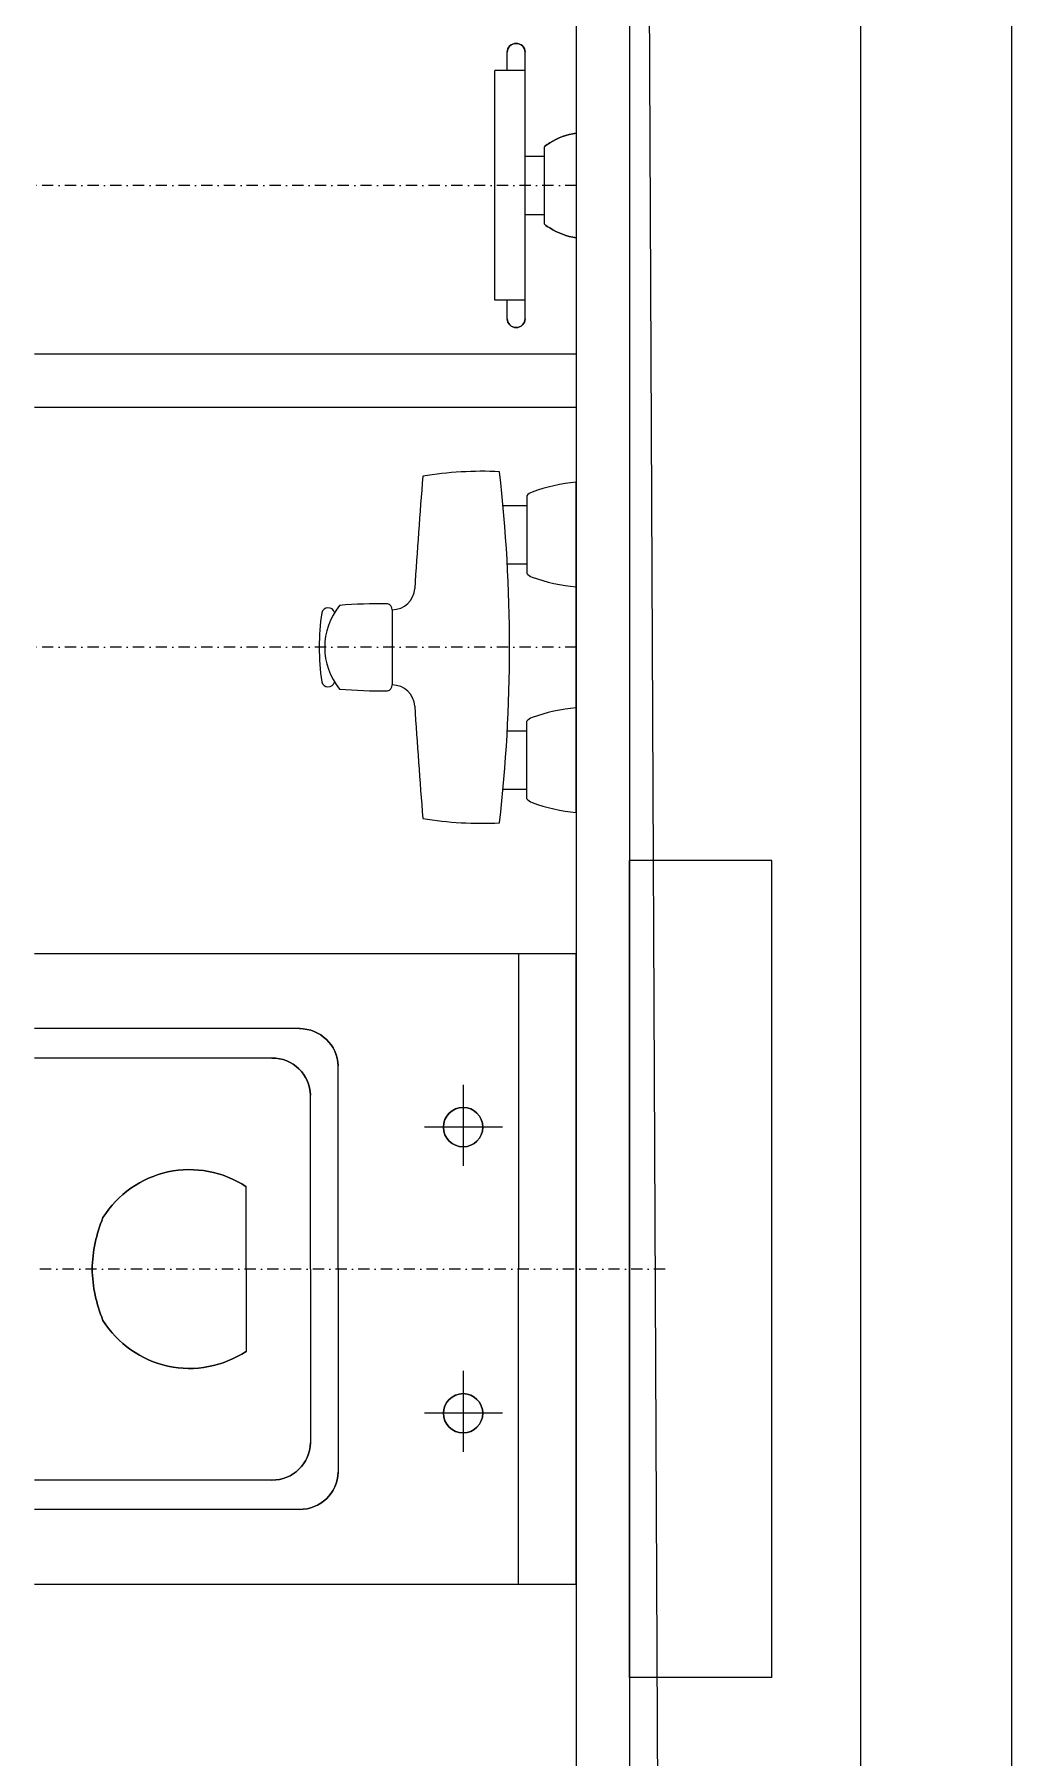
# Model space of a CAD drawing. Header units: millimetres. Extents: x 1372029 to 1411332, y -113814 to -97694.
# Drawn here: x 1395202 to 1395752, y -101744 to -100774 of the extents above; entities that cross this region are included whole.
import ezdxf

# ---------------------------------------------------------------- set-up
doc = ezdxf.new("R2010")
doc.units = ezdxf.units.MM
doc.linetypes.add('DASHDOT2', pattern=[12.7, 6.35, -3.175, 0, -3.175])
for name, color, linetype in [('Divar-komek', 7, 'Continuous'), ('Kafel', 7, 'Continuous'), ('Santexnika', 7, 'Continuous'), ('sutun1', 7, 'Continuous'), ('Tavan', 7, 'Continuous')]:
    doc.layers.add(name, color=color, linetype=linetype)

msp = doc.modelspace()

# ---------------------------------------------------------------- linework, layer by layer
at = {"layer": 'Divar-komek'}
for p, q in [((1395536.58, -98363.64), (1395536.58, -104698.64)), ((1395666.58, -98363.64), (1395666.58, -104828.64))]:
    msp.add_line(p, q, dxfattribs=at)
at = {"layer": 'Kafel'}
for p, q in [((1395506.58, -98193.64), (1395506.58, -104673.64)), ((1395536.58, -98363.64), (1395536.58, -104673.64))]:
    msp.add_line(p, q, dxfattribs=at)
at = {"layer": 'Santexnika'}
for p, q in [((1395467.73, -100793.99), (1395467.73, -100783.64)), ((1395467.73, -100793.99), (1395467.73, -100783.64)), ((1395467.73, -100793.99), (1395467.73, -100783.64)), ((1395467.73, -100793.99), (1395467.73, -100783.64)), ((1395467.73, -100793.99), (1395467.73, -100783.64)), ((1395467.73, -100793.99), (1395467.73, -100783.64)), ((1395467.73, -100793.99), (1395467.73, -100783.64)), ((1395467.73, -100793.99), (1395467.73, -100783.64)), ((1395477.73, -100933.64), (1395477.73, -100783.64)), ((1395477.73, -100933.64), (1395477.73, -100783.64)), ((1395477.73, -100933.64), (1395477.73, -100783.64)), ((1395477.73, -100933.64), (1395477.73, -100783.64)), ((1395477.73, -100933.64), (1395477.73, -100783.64)), ((1395477.73, -100933.64), (1395477.73, -100783.64)), ((1395477.73, -100933.64), (1395477.73, -100783.64)), ((1395477.73, -100933.64), (1395477.73, -100783.64)), ((1395460.79, -100923.3), (1395460.79, -100793.99)), ((1395477.73, -100793.99), (1395460.79, -100793.99)), ((1395460.79, -100923.3), (1395460.79, -100793.99)), ((1395477.73, -100793.99), (1395460.79, -100793.99)), ((1395460.79, -100923.3), (1395460.79, -100793.99)), ((1395477.73, -100793.99), (1395460.79, -100793.99)), ((1395460.79, -100923.3), (1395460.79, -100793.99)), ((1395477.73, -100793.99), (1395460.79, -100793.99)), ((1395460.79, -100923.3), (1395460.79, -100793.99)), ((1395477.73, -100793.99), (1395460.79, -100793.99)), ((1395460.79, -100923.3), (1395460.79, -100793.99)), ((1395477.73, -100793.99), (1395460.79, -100793.99)), ((1395460.79, -100923.3), (1395460.79, -100793.99)), ((1395477.73, -100793.99), (1395460.79, -100793.99)), ((1395460.79, -100923.3), (1395460.79, -100793.99)), ((1395477.73, -100793.99), (1395460.79, -100793.99)), ((1395506.58, -100829.21), (1395506.58, -100888.08)), ((1395506.58, -100829.21), (1395506.58, -100888.08)), ((1395506.58, -100829.21), (1395506.58, -100888.08)), ((1395506.58, -100829.21), (1395506.58, -100888.08)), ((1395506.58, -100829.21), (1395506.58, -100888.08)), ((1395506.58, -100829.21), (1395506.58, -100888.08)), ((1395506.58, -100829.21), (1395506.58, -100888.08)), ((1395506.58, -100829.21), (1395506.58, -100888.08)), ((1395488.76, -100880.48), (1395488.76, -100836.81)), ((1395488.76, -100880.48), (1395488.76, -100836.81)), ((1395488.76, -100880.48), (1395488.76, -100836.81)), ((1395488.76, -100880.48), (1395488.76, -100836.81)), ((1395488.76, -100880.48), (1395488.76, -100836.81)), ((1395488.76, -100880.48), (1395488.76, -100836.81)), ((1395488.76, -100880.48), (1395488.76, -100836.81)), ((1395488.76, -100880.48), (1395488.76, -100836.81)), ((1395477.73, -100842.21), (1395488.76, -100842.21)), ((1395477.73, -100842.21), (1395488.76, -100842.21)), ((1395477.73, -100842.21), (1395488.76, -100842.21)), ((1395477.73, -100842.21), (1395488.76, -100842.21)), ((1395477.73, -100842.21), (1395488.76, -100842.21)), ((1395477.73, -100842.21), (1395488.76, -100842.21)), ((1395477.73, -100842.21), (1395488.76, -100842.21)), ((1395477.73, -100842.21), (1395488.76, -100842.21)), ((1395477.73, -100875.08), (1395488.76, -100875.08)), ((1395477.73, -100875.08), (1395488.76, -100875.08)), ((1395477.73, -100875.08), (1395488.76, -100875.08)), ((1395477.73, -100875.08), (1395488.76, -100875.08)), ((1395477.73, -100875.08), (1395488.76, -100875.08)), ((1395477.73, -100875.08), (1395488.76, -100875.08)), ((1395477.73, -100875.08), (1395488.76, -100875.08)), ((1395477.73, -100875.08), (1395488.76, -100875.08)), ((1395477.73, -100923.3), (1395460.79, -100923.3)), ((1395477.73, -100923.3), (1395460.79, -100923.3)), ((1395477.73, -100923.3), (1395460.79, -100923.3)), ((1395477.73, -100923.3), (1395460.79, -100923.3)), ((1395477.73, -100923.3), (1395460.79, -100923.3)), ((1395477.73, -100923.3), (1395460.79, -100923.3)), ((1395477.73, -100923.3), (1395460.79, -100923.3)), ((1395477.73, -100923.3), (1395460.79, -100923.3)), ((1395467.73, -100933.64), (1395467.73, -100923.3)), ((1395467.73, -100933.64), (1395467.73, -100923.3)), ((1395467.73, -100933.64), (1395467.73, -100923.3)), ((1395467.73, -100933.64), (1395467.73, -100923.3)), ((1395467.73, -100933.64), (1395467.73, -100923.3)), ((1395467.73, -100933.64), (1395467.73, -100923.3)), ((1395467.73, -100933.64), (1395467.73, -100923.3)), ((1395467.73, -100933.64), (1395467.73, -100923.3)), ((1395506.58, -100953.64), (1395201.58, -100953.64)), ((1395506.58, -100953.64), (1395201.58, -100953.64)), ((1395506.58, -100953.64), (1395201.58, -100953.64)), ((1395506.58, -100953.64), (1395201.58, -100953.64)), ((1395506.58, -100953.64), (1395201.58, -100953.64)), ((1395506.58, -100953.64), (1395201.58, -100953.64)), ((1395506.58, -100953.64), (1395201.58, -100953.64)), ((1395506.58, -100953.64), (1395201.58, -100953.64)), ((1395506.58, -100983.64), (1395201.58, -100983.64)), ((1395506.58, -100983.64), (1395201.58, -100983.64)), ((1395506.58, -100983.64), (1395201.58, -100983.64)), ((1395506.58, -100983.64), (1395201.58, -100983.64)), ((1395506.58, -100983.64), (1395201.58, -100983.64)), ((1395506.58, -100983.64), (1395201.58, -100983.64)), ((1395506.58, -100983.64), (1395201.58, -100983.64)), ((1395506.58, -100983.64), (1395201.58, -100983.64)), ((1395478.76, -101033.34), (1395478.76, -101077)), ((1395478.76, -101033.34), (1395478.76, -101077)), ((1395478.76, -101033.34), (1395478.76, -101077)), ((1395478.76, -101033.34), (1395478.76, -101077)), ((1395478.76, -101033.34), (1395478.76, -101077)), ((1395478.76, -101033.34), (1395478.76, -101077)), ((1395478.76, -101033.34), (1395478.76, -101077)), ((1395478.76, -101033.34), (1395478.76, -101077)), ((1395506.58, -101211.55), (1395506.58, -101025.73)), ((1395506.58, -101211.55), (1395506.58, -101025.73)), ((1395506.58, -101211.55), (1395506.58, -101025.73)), ((1395506.58, -101211.55), (1395506.58, -101025.73)), ((1395506.58, -101211.55), (1395506.58, -101025.73)), ((1395506.58, -101211.55), (1395506.58, -101025.73)), ((1395506.58, -101211.55), (1395506.58, -101025.73)), ((1395506.58, -101211.55), (1395506.58, -101025.73)), ((1395465.34, -101038.74), (1395478.76, -101038.74)), ((1395465.34, -101038.74), (1395478.76, -101038.74)), ((1395465.34, -101038.74), (1395478.76, -101038.74)), ((1395465.34, -101038.74), (1395478.76, -101038.74)), ((1395465.34, -101038.74), (1395478.76, -101038.74)), ((1395465.34, -101038.74), (1395478.76, -101038.74)), ((1395465.34, -101038.74), (1395478.76, -101038.74)), ((1395465.34, -101038.74), (1395478.76, -101038.74)), ((1395467.73, -101071.6), (1395478.76, -101071.6)), ((1395467.73, -101071.6), (1395478.76, -101071.6)), ((1395467.73, -101071.6), (1395478.76, -101071.6)), ((1395467.73, -101071.6), (1395478.76, -101071.6)), ((1395467.73, -101071.6), (1395478.76, -101071.6)), ((1395467.73, -101071.6), (1395478.76, -101071.6)), ((1395467.73, -101071.6), (1395478.76, -101071.6)), ((1395467.73, -101071.6), (1395478.76, -101071.6)), ((1395403.02, -101097.46), (1395403.02, -101139.83)), ((1395403.02, -101097.46), (1395403.02, -101139.83)), ((1395403.02, -101097.46), (1395403.02, -101139.83)), ((1395403.02, -101097.46), (1395403.02, -101139.83)), ((1395403.02, -101097.46), (1395403.02, -101139.83)), ((1395403.02, -101097.46), (1395403.02, -101139.83)), ((1395403.02, -101097.46), (1395403.02, -101139.83)), ((1395403.02, -101097.46), (1395403.02, -101139.83)), ((1395478.76, -101203.95), (1395478.76, -101160.29)), ((1395478.76, -101203.95), (1395478.76, -101160.29)), ((1395478.76, -101203.95), (1395478.76, -101160.29)), ((1395478.76, -101203.95), (1395478.76, -101160.29)), ((1395478.76, -101203.95), (1395478.76, -101160.29)), ((1395478.76, -101203.95), (1395478.76, -101160.29)), ((1395478.76, -101203.95), (1395478.76, -101160.29)), ((1395478.76, -101203.95), (1395478.76, -101160.29)), ((1395467.73, -101165.69), (1395478.76, -101165.69)), ((1395467.73, -101165.69), (1395478.76, -101165.69)), ((1395467.73, -101165.69), (1395478.76, -101165.69)), ((1395467.73, -101165.69), (1395478.76, -101165.69)), ((1395467.73, -101165.69), (1395478.76, -101165.69)), ((1395467.73, -101165.69), (1395478.76, -101165.69)), ((1395467.73, -101165.69), (1395478.76, -101165.69)), ((1395467.73, -101165.69), (1395478.76, -101165.69)), ((1395465.34, -101198.55), (1395478.76, -101198.55)), ((1395465.34, -101198.55), (1395478.76, -101198.55)), ((1395465.34, -101198.55), (1395478.76, -101198.55)), ((1395465.34, -101198.55), (1395478.76, -101198.55)), ((1395465.34, -101198.55), (1395478.76, -101198.55)), ((1395465.34, -101198.55), (1395478.76, -101198.55)), ((1395465.34, -101198.55), (1395478.76, -101198.55)), ((1395465.34, -101198.55), (1395478.76, -101198.55)), ((1395616.58, -101238.64), (1395536.58, -101238.64)), ((1395616.58, -101238.64), (1395536.58, -101238.64)), ((1395536.58, -101698.64), (1395536.58, -101238.64)), ((1395616.58, -101238.64), (1395536.58, -101238.64)), ((1395616.58, -101238.64), (1395536.58, -101238.64)), ((1395536.58, -101698.64), (1395536.58, -101238.64)), ((1395616.58, -101238.64), (1395536.58, -101238.64)), ((1395616.58, -101238.64), (1395536.58, -101238.64)), ((1395536.58, -101698.64), (1395536.58, -101238.64)), ((1395616.58, -101238.64), (1395536.58, -101238.64)), ((1395616.58, -101238.64), (1395536.58, -101238.64)), ((1395536.58, -101698.64), (1395536.58, -101238.64)), ((1395616.58, -101238.64), (1395536.58, -101238.64)), ((1395616.58, -101238.64), (1395536.58, -101238.64)), ((1395536.58, -101698.64), (1395536.58, -101238.64)), ((1395616.58, -101238.64), (1395536.58, -101238.64)), ((1395616.58, -101238.64), (1395536.58, -101238.64)), ((1395536.58, -101698.64), (1395536.58, -101238.64)), ((1395616.58, -101238.64), (1395536.58, -101238.64)), ((1395616.58, -101238.64), (1395536.58, -101238.64)), ((1395536.58, -101698.64), (1395536.58, -101238.64)), ((1395616.58, -101238.64), (1395536.58, -101238.64)), ((1395616.58, -101238.64), (1395536.58, -101238.64)), ((1395536.58, -101698.64), (1395536.58, -101238.64)), ((1395616.58, -101698.64), (1395616.58, -101238.64)), ((1395616.58, -101698.64), (1395616.58, -101238.64)), ((1395616.58, -101698.64), (1395616.58, -101238.64)), ((1395616.58, -101698.64), (1395616.58, -101238.64)), ((1395616.58, -101698.64), (1395616.58, -101238.64)), ((1395616.58, -101698.64), (1395616.58, -101238.64)), ((1395616.58, -101698.64), (1395616.58, -101238.64)), ((1395616.58, -101698.64), (1395616.58, -101238.64)), ((1395506.58, -101291.14), (1395201.58, -101291.14)), ((1395506.58, -101291.14), (1395201.58, -101291.14)), ((1395506.58, -101291.14), (1395201.58, -101291.14)), ((1395506.58, -101291.14), (1395201.58, -101291.14)), ((1395506.58, -101291.14), (1395201.58, -101291.14)), ((1395506.58, -101291.14), (1395201.58, -101291.14)), ((1395506.58, -101291.14), (1395201.58, -101291.14)), ((1395506.58, -101291.14), (1395201.58, -101291.14)), ((1395474.05, -101291.14), (1395474.05, -101468.64)), ((1395474.05, -101291.14), (1395474.05, -101468.64)), ((1395474.05, -101291.14), (1395474.05, -101468.64)), ((1395474.05, -101291.14), (1395474.05, -101468.64)), ((1395474.05, -101291.14), (1395474.05, -101468.64)), ((1395474.05, -101291.14), (1395474.05, -101468.64)), ((1395474.05, -101291.14), (1395474.05, -101468.64)), ((1395474.05, -101291.14), (1395474.05, -101468.64)), ((1395506.58, -101646.14), (1395506.58, -101291.14)), ((1395506.58, -101646.14), (1395506.58, -101291.14)), ((1395506.58, -101646.14), (1395506.58, -101291.14)), ((1395506.58, -101646.14), (1395506.58, -101291.14)), ((1395506.58, -101646.14), (1395506.58, -101291.14)), ((1395506.58, -101646.14), (1395506.58, -101291.14)), ((1395506.58, -101646.14), (1395506.58, -101291.14)), ((1395506.58, -101646.14), (1395506.58, -101291.14)), ((1395351.06, -101333.32), (1395201.58, -101333.32)), ((1395351.06, -101333.32), (1395201.58, -101333.32)), ((1395351.06, -101333.32), (1395201.58, -101333.32)), ((1395351.06, -101333.32), (1395201.58, -101333.32)), ((1395351.06, -101333.32), (1395201.58, -101333.32)), ((1395351.06, -101333.32), (1395201.58, -101333.32)), ((1395351.06, -101333.32), (1395201.58, -101333.32)), ((1395351.06, -101333.32), (1395201.58, -101333.32)), ((1395335.58, -101349.85), (1395201.58, -101349.85)), ((1395335.58, -101349.85), (1395201.58, -101349.85)), ((1395335.58, -101349.85), (1395201.58, -101349.85)), ((1395335.58, -101349.85), (1395201.58, -101349.85)), ((1395335.58, -101349.85), (1395201.58, -101349.85)), ((1395335.58, -101349.85), (1395201.58, -101349.85)), ((1395335.58, -101349.85), (1395201.58, -101349.85)), ((1395335.58, -101349.85), (1395201.58, -101349.85)), ((1395372.5, -101468.64), (1395372.5, -101354.29)), ((1395372.5, -101468.64), (1395372.5, -101354.29)), ((1395372.5, -101468.64), (1395372.5, -101354.29)), ((1395372.5, -101468.64), (1395372.5, -101354.29)), ((1395372.5, -101468.64), (1395372.5, -101354.29)), ((1395372.5, -101468.64), (1395372.5, -101354.29)), ((1395372.5, -101468.64), (1395372.5, -101354.29)), ((1395372.5, -101468.64), (1395372.5, -101354.29)), ((1395443.07, -101410.47), (1395443.07, -101364.9)), ((1395443.07, -101410.47), (1395443.07, -101364.9)), ((1395443.07, -101410.47), (1395443.07, -101364.9)), ((1395443.07, -101410.47), (1395443.07, -101364.9)), ((1395443.07, -101410.47), (1395443.07, -101364.9)), ((1395443.07, -101410.47), (1395443.07, -101364.9)), ((1395443.07, -101410.47), (1395443.07, -101364.9)), ((1395443.07, -101410.47), (1395443.07, -101364.9)), ((1395357.03, -101468.64), (1395357.03, -101370.83)), ((1395357.03, -101468.64), (1395357.03, -101370.83)), ((1395357.03, -101468.64), (1395357.03, -101370.83)), ((1395357.03, -101468.64), (1395357.03, -101370.83)), ((1395357.03, -101468.64), (1395357.03, -101370.83)), ((1395357.03, -101468.64), (1395357.03, -101370.83)), ((1395357.03, -101468.64), (1395357.03, -101370.83)), ((1395357.03, -101468.64), (1395357.03, -101370.83)), ((1395464.99, -101388.75), (1395421.14, -101388.75)), ((1395464.99, -101388.75), (1395421.14, -101388.75)), ((1395464.99, -101388.75), (1395421.14, -101388.75)), ((1395464.99, -101388.75), (1395421.14, -101388.75)), ((1395464.99, -101388.75), (1395421.14, -101388.75)), ((1395464.99, -101388.75), (1395421.14, -101388.75)), ((1395464.99, -101388.75), (1395421.14, -101388.75)), ((1395464.99, -101388.75), (1395421.14, -101388.75)), ((1395320.69, -101468.64), (1395320.69, -101422.28)), ((1395320.69, -101468.64), (1395320.69, -101422.28)), ((1395320.69, -101468.64), (1395320.69, -101422.28)), ((1395320.69, -101468.64), (1395320.69, -101422.28)), ((1395320.69, -101468.64), (1395320.69, -101422.28)), ((1395320.69, -101468.64), (1395320.69, -101422.28)), ((1395320.69, -101468.64), (1395320.69, -101422.28)), ((1395320.69, -101468.64), (1395320.69, -101422.28)), ((1395320.69, -101468.64), (1395320.69, -101515.01)), ((1395320.69, -101468.64), (1395320.69, -101515.01)), ((1395320.69, -101468.64), (1395320.69, -101515.01)), ((1395320.69, -101468.64), (1395320.69, -101515.01)), ((1395320.69, -101468.64), (1395320.69, -101515.01)), ((1395320.69, -101468.64), (1395320.69, -101515.01)), ((1395320.69, -101468.64), (1395320.69, -101515.01)), ((1395320.69, -101468.64), (1395320.69, -101515.01)), ((1395357.03, -101468.64), (1395357.03, -101566.46)), ((1395357.03, -101468.64), (1395357.03, -101566.46)), ((1395357.03, -101468.64), (1395357.03, -101566.46)), ((1395357.03, -101468.64), (1395357.03, -101566.46)), ((1395357.03, -101468.64), (1395357.03, -101566.46)), ((1395357.03, -101468.64), (1395357.03, -101566.46)), ((1395357.03, -101468.64), (1395357.03, -101566.46)), ((1395357.03, -101468.64), (1395357.03, -101566.46)), ((1395372.5, -101468.64), (1395372.5, -101582.99)), ((1395372.5, -101468.64), (1395372.5, -101582.99)), ((1395372.5, -101468.64), (1395372.5, -101582.99)), ((1395372.5, -101468.64), (1395372.5, -101582.99)), ((1395372.5, -101468.64), (1395372.5, -101582.99)), ((1395372.5, -101468.64), (1395372.5, -101582.99)), ((1395372.5, -101468.64), (1395372.5, -101582.99)), ((1395372.5, -101468.64), (1395372.5, -101582.99)), ((1395474.05, -101646.14), (1395474.05, -101468.64)), ((1395474.05, -101646.14), (1395474.05, -101468.64)), ((1395474.05, -101646.14), (1395474.05, -101468.64)), ((1395474.05, -101646.14), (1395474.05, -101468.64)), ((1395474.05, -101646.14), (1395474.05, -101468.64)), ((1395474.05, -101646.14), (1395474.05, -101468.64)), ((1395474.05, -101646.14), (1395474.05, -101468.64)), ((1395474.05, -101646.14), (1395474.05, -101468.64)), ((1395443.07, -101571.59), (1395443.07, -101526.02)), ((1395443.07, -101571.59), (1395443.07, -101526.02)), ((1395443.07, -101571.59), (1395443.07, -101526.02)), ((1395443.07, -101571.59), (1395443.07, -101526.02)), ((1395443.07, -101571.59), (1395443.07, -101526.02)), ((1395443.07, -101571.59), (1395443.07, -101526.02)), ((1395443.07, -101571.59), (1395443.07, -101526.02)), ((1395443.07, -101571.59), (1395443.07, -101526.02)), ((1395464.99, -101549.87), (1395421.14, -101549.87)), ((1395464.99, -101549.87), (1395421.14, -101549.87)), ((1395464.99, -101549.87), (1395421.14, -101549.87)), ((1395464.99, -101549.87), (1395421.14, -101549.87)), ((1395464.99, -101549.87), (1395421.14, -101549.87)), ((1395464.99, -101549.87), (1395421.14, -101549.87)), ((1395464.99, -101549.87), (1395421.14, -101549.87)), ((1395464.99, -101549.87), (1395421.14, -101549.87)), ((1395335.58, -101587.44), (1395201.58, -101587.44)), ((1395335.58, -101587.44), (1395201.58, -101587.44)), ((1395335.58, -101587.44), (1395201.58, -101587.44)), ((1395335.58, -101587.44), (1395201.58, -101587.44)), ((1395335.58, -101587.44), (1395201.58, -101587.44)), ((1395335.58, -101587.44), (1395201.58, -101587.44)), ((1395335.58, -101587.44), (1395201.58, -101587.44)), ((1395335.58, -101587.44), (1395201.58, -101587.44)), ((1395351.06, -101603.97), (1395201.58, -101603.97)), ((1395351.06, -101603.97), (1395201.58, -101603.97)), ((1395351.06, -101603.97), (1395201.58, -101603.97)), ((1395351.06, -101603.97), (1395201.58, -101603.97)), ((1395351.06, -101603.97), (1395201.58, -101603.97)), ((1395351.06, -101603.97), (1395201.58, -101603.97)), ((1395351.06, -101603.97), (1395201.58, -101603.97)), ((1395351.06, -101603.97), (1395201.58, -101603.97)), ((1395506.58, -101646.14), (1395201.58, -101646.14)), ((1395506.58, -101646.14), (1395201.58, -101646.14)), ((1395506.58, -101646.14), (1395201.58, -101646.14)), ((1395506.58, -101646.14), (1395201.58, -101646.14)), ((1395506.58, -101646.14), (1395201.58, -101646.14)), ((1395506.58, -101646.14), (1395201.58, -101646.14)), ((1395506.58, -101646.14), (1395201.58, -101646.14)), ((1395506.58, -101646.14), (1395201.58, -101646.14)), ((1395616.58, -101698.64), (1395536.58, -101698.64)), ((1395616.58, -101698.64), (1395536.58, -101698.64)), ((1395616.58, -101698.64), (1395536.58, -101698.64)), ((1395616.58, -101698.64), (1395536.58, -101698.64)), ((1395616.58, -101698.64), (1395536.58, -101698.64)), ((1395616.58, -101698.64), (1395536.58, -101698.64)), ((1395616.58, -101698.64), (1395536.58, -101698.64)), ((1395616.58, -101698.64), (1395536.58, -101698.64))]:
    msp.add_line(p, q, dxfattribs=at)
at = {"layer": 'Santexnika', "color": 26, "linetype": 'DASHDOT2', "true_color": 0x791e15}
for p, q in [((1395506.58, -100858.64), (1395201.58, -100858.64)), ((1395506.58, -100858.64), (1395201.58, -100858.64)), ((1395506.58, -100858.64), (1395201.58, -100858.64)), ((1395506.58, -100858.64), (1395201.58, -100858.64)), ((1395506.58, -100858.64), (1395201.58, -100858.64)), ((1395506.58, -100858.64), (1395201.58, -100858.64)), ((1395506.58, -100858.64), (1395201.58, -100858.64)), ((1395506.58, -100858.64), (1395201.58, -100858.64)), ((1395506.58, -101118.64), (1395201.58, -101118.64)), ((1395506.58, -101118.64), (1395201.58, -101118.64)), ((1395506.58, -101118.64), (1395201.58, -101118.64)), ((1395506.58, -101118.64), (1395201.58, -101118.64)), ((1395506.58, -101118.64), (1395201.58, -101118.64)), ((1395506.58, -101118.64), (1395201.58, -101118.64)), ((1395506.58, -101118.64), (1395201.58, -101118.64)), ((1395506.58, -101118.64), (1395201.58, -101118.64)), ((1395556.58, -101468.64), (1395201.58, -101468.64)), ((1395556.58, -101468.64), (1395201.58, -101468.64)), ((1395556.58, -101468.64), (1395201.58, -101468.64)), ((1395556.58, -101468.64), (1395201.58, -101468.64)), ((1395556.58, -101468.64), (1395201.58, -101468.64)), ((1395556.58, -101468.64), (1395201.58, -101468.64)), ((1395556.58, -101468.64), (1395201.58, -101468.64)), ((1395556.58, -101468.64), (1395201.58, -101468.64))]:
    msp.add_line(p, q, dxfattribs=at)
at = {"layer": 'Santexnika', "extrusion": (0, 0, -1)}
for centre in [(-1395442.85, -101388.75), (-1395442.85, -101549.87)]:
    msp.add_circle(centre, 11.07, dxfattribs=at)
at = {"layer": 'Santexnika'}
for centre in [(1395442.85, -101388.75), (1395442.85, -101388.75), (1395442.85, -101388.75), (1395442.85, -101388.75), (1395442.85, -101388.75), (1395442.85, -101388.75), (1395442.85, -101388.75), (1395442.85, -101549.87), (1395442.85, -101549.87), (1395442.85, -101549.87), (1395442.85, -101549.87), (1395442.85, -101549.87), (1395442.85, -101549.87), (1395442.85, -101549.87)]:
    msp.add_circle(centre, 11.07, dxfattribs=at)
at = {"layer": 'Santexnika', "extrusion": (0, 0, -1)}
for centre, radius, start, end in [((-1395472.73, -100783.64), 5, 0, -180), ((-1395511.81, -100866.29), 37.44, 57.44563, 81.9817), ((-1395494.82, -100842.17), 8.09, 41.50439, 67.0081), ((-1395494.82, -100875.12), 8.09, -67.0081, -41.50439), ((-1395511.81, -100851), 37.44, -81.9817, -57.44563), ((-1395472.73, -100933.64), 5, -180, 0), ((-1395350.9, -101354.93), 21.61, 89.57615, 178.31441), ((-1395335.42, -101371.46), 21.61, 89.57615, 178.31441), ((-1395288.89, -101470.23), 57.54, 32.02118, 123.55505), ((-1395316.9, -101470.98), 82.92, 1.61644, 22.14696), ((-1395316.9, -101466.3), 82.92, -22.14696, -1.61644), ((-1395288.89, -101467.05), 57.54, -123.55505, -32.02118), ((-1395335.42, -101565.82), 21.61, -178.31441, -89.57615), ((-1395350.9, -101582.36), 21.61, -178.31441, -89.57615)]:
    msp.add_arc(centre, radius, start, end, dxfattribs=at)
at = {"layer": 'Santexnika'}
for centre, radius, start, end in [((1395472.73, -100783.64), 5, 0, 180), ((1395472.73, -100783.64), 5, 0, 180), ((1395472.73, -100783.64), 5, 0, 180), ((1395472.73, -100783.64), 5, 0, 180), ((1395472.73, -100783.64), 5, 0, 180), ((1395472.73, -100783.64), 5, 0, 180), ((1395472.73, -100783.64), 5, 0, 180), ((1395511.81, -100866.29), 37.44, 98.0183, 122.55437), ((1395511.81, -100866.29), 37.44, 98.0183, 122.55437), ((1395511.81, -100866.29), 37.44, 98.0183, 122.55437), ((1395511.81, -100866.29), 37.44, 98.0183, 122.55437), ((1395511.81, -100866.29), 37.44, 98.0183, 122.55437), ((1395511.81, -100866.29), 37.44, 98.0183, 122.55437), ((1395511.81, -100866.29), 37.44, 98.0183, 122.55437), ((1395494.82, -100842.17), 8.09, 112.9919, 138.49561), ((1395494.82, -100842.17), 8.09, 112.9919, 138.49561), ((1395494.82, -100842.17), 8.09, 112.9919, 138.49561), ((1395494.82, -100842.17), 8.09, 112.9919, 138.49561), ((1395494.82, -100842.17), 8.09, 112.9919, 138.49561), ((1395494.82, -100842.17), 8.09, 112.9919, 138.49561), ((1395494.82, -100842.17), 8.09, 112.9919, 138.49561), ((1395494.82, -100875.12), 8.09, -138.49561, -112.9919), ((1395494.82, -100875.12), 8.09, -138.49561, -112.9919), ((1395494.82, -100875.12), 8.09, -138.49561, -112.9919), ((1395494.82, -100875.12), 8.09, -138.49561, -112.9919), ((1395494.82, -100875.12), 8.09, -138.49561, -112.9919), ((1395494.82, -100875.12), 8.09, -138.49561, -112.9919), ((1395494.82, -100875.12), 8.09, -138.49561, -112.9919), ((1395511.81, -100851), 37.44, -122.55437, -98.0183), ((1395511.81, -100851), 37.44, -122.55437, -98.0183), ((1395511.81, -100851), 37.44, -122.55437, -98.0183), ((1395511.81, -100851), 37.44, -122.55437, -98.0183), ((1395511.81, -100851), 37.44, -122.55437, -98.0183), ((1395511.81, -100851), 37.44, -122.55437, -98.0183), ((1395511.81, -100851), 37.44, -122.55437, -98.0183), ((1395472.73, -100933.64), 5, 180, 0), ((1395472.73, -100933.64), 5, 180, 0), ((1395472.73, -100933.64), 5, 180, 0), ((1395472.73, -100933.64), 5, 180, 0), ((1395472.73, -100933.64), 5, 180, 0), ((1395472.73, -100933.64), 5, 180, 0), ((1395472.73, -100933.64), 5, 180, 0), ((1398826.36, -101297.05), 3417.25, 175.38846, 176.45203), ((1398826.36, -101297.05), 3417.25, 175.38846, 176.45203), ((1398826.36, -101297.05), 3417.25, 175.38846, 176.45203), ((1398826.36, -101297.05), 3417.25, 175.38846, 176.45203), ((1398826.36, -101297.05), 3417.25, 175.38846, 176.45203), ((1398826.36, -101297.05), 3417.25, 175.38846, 176.45203), ((1398826.36, -101297.05), 3417.25, 175.38846, 176.45203), ((1398826.36, -101297.05), 3417.25, 175.38846, 176.45203), ((1395453.4, -101222.27), 202.7, 87.17491, 99.43674), ((1395453.4, -101222.27), 202.7, 87.17491, 99.43674), ((1395453.4, -101222.27), 202.7, 87.17491, 99.43674), ((1395453.4, -101222.27), 202.7, 87.17491, 99.43674), ((1395453.4, -101222.27), 202.7, 87.17491, 99.43674), ((1395453.4, -101222.27), 202.7, 87.17491, 99.43674), ((1395453.4, -101222.27), 202.7, 87.17491, 99.43674), ((1395453.4, -101222.27), 202.7, 87.17491, 99.43674), ((1394595.87, -101118.64), 873.13, -6.49946, 6.49946), ((1394595.87, -101118.64), 873.13, -6.49946, 6.49946), ((1394595.87, -101118.64), 873.13, -6.49946, 6.49946), ((1394595.87, -101118.64), 873.13, -6.49946, 6.49946), ((1394595.87, -101118.64), 873.13, -6.49946, 6.49946), ((1394595.87, -101118.64), 873.13, -6.49946, 6.49946), ((1394595.87, -101118.64), 873.13, -6.49946, 6.49946), ((1394595.87, -101118.64), 873.13, -6.49946, 6.49946), ((1395484.82, -101038.7), 8.09, 112.9919, 138.49561), ((1395484.82, -101038.7), 8.09, 112.9919, 138.49561), ((1395484.82, -101038.7), 8.09, 112.9919, 138.49561), ((1395484.82, -101038.7), 8.09, 112.9919, 138.49561), ((1395484.82, -101038.7), 8.09, 112.9919, 138.49561), ((1395484.82, -101038.7), 8.09, 112.9919, 138.49561), ((1395484.82, -101038.7), 8.09, 112.9919, 138.49561), ((1395484.82, -101038.7), 8.09, 112.9919, 138.49561), ((1395514.62, -101121.1), 95.7, 94.816, 110.14565), ((1395514.62, -101121.1), 95.7, 94.816, 110.14565), ((1395514.62, -101121.1), 95.7, 94.816, 110.14565), ((1395514.62, -101121.1), 95.7, 94.816, 110.14565), ((1395514.62, -101121.1), 95.7, 94.816, 110.14565), ((1395514.62, -101121.1), 95.7, 94.816, 110.14565), ((1395514.62, -101121.1), 95.7, 94.816, 110.14565), ((1395514.62, -101121.1), 95.7, 94.816, 110.14565), ((1395484.82, -101071.64), 8.09, -138.49561, -112.9919), ((1395484.82, -101071.64), 8.09, -138.49561, -112.9919), ((1395484.82, -101071.64), 8.09, -138.49561, -112.9919), ((1395484.82, -101071.64), 8.09, -138.49561, -112.9919), ((1395484.82, -101071.64), 8.09, -138.49561, -112.9919), ((1395484.82, -101071.64), 8.09, -138.49561, -112.9919), ((1395484.82, -101071.64), 8.09, -138.49561, -112.9919), ((1395484.82, -101071.64), 8.09, -138.49561, -112.9919), ((1395514.62, -100989.24), 95.7, -110.14565, -94.816), ((1395514.62, -100989.24), 95.7, -110.14565, -94.816), ((1395514.62, -100989.24), 95.7, -110.14565, -94.816), ((1395514.62, -100989.24), 95.7, -110.14565, -94.816), ((1395514.62, -100989.24), 95.7, -110.14565, -94.816), ((1395514.62, -100989.24), 95.7, -110.14565, -94.816), ((1395514.62, -100989.24), 95.7, -110.14565, -94.816), ((1395514.62, -100989.24), 95.7, -110.14565, -94.816), ((1395403.02, -101084.8), 12.66, -90.19609, -3.54797), ((1395403.02, -101084.8), 12.66, -90.19609, -3.54797), ((1395403.02, -101084.8), 12.66, -90.19609, -3.54797), ((1395403.02, -101084.8), 12.66, -90.19609, -3.54797), ((1395403.02, -101084.8), 12.66, -90.19609, -3.54797), ((1395403.02, -101084.8), 12.66, -90.19609, -3.54797), ((1395403.02, -101084.8), 12.66, -90.19609, -3.54797), ((1395403.02, -101084.8), 12.66, -90.19609, -3.54797), ((1395499.34, -101118.64), 137.43, 171.87244, -171.87244), ((1395499.34, -101118.64), 137.43, 171.87244, -171.87244), ((1395499.34, -101118.64), 137.43, 171.87244, -171.87244), ((1395499.34, -101118.64), 137.43, 171.87244, -171.87244), ((1395499.34, -101118.64), 137.43, 171.87244, -171.87244), ((1395499.34, -101118.64), 137.43, 171.87244, -171.87244), ((1395499.34, -101118.64), 137.43, 171.87244, -171.87244), ((1395499.34, -101118.64), 137.43, 171.87244, -171.87244), ((1395366.92, -101100.1), 3.74, 16.90443, 166.3079), ((1395366.92, -101100.1), 3.74, 16.90443, 166.3079), ((1395366.92, -101100.1), 3.74, 16.90443, 166.3079), ((1395366.92, -101100.1), 3.74, 16.90443, 166.3079), ((1395366.92, -101100.1), 3.74, 16.90443, 166.3079), ((1395366.92, -101100.1), 3.74, 16.90443, 166.3079), ((1395366.92, -101100.1), 3.74, 16.90443, 166.3079), ((1395366.92, -101100.1), 3.74, 16.90443, 166.3079), ((1395402.53, -101118.64), 37.57, 141.08635, -141.08635), ((1395402.53, -101118.64), 37.57, 141.08635, -141.08635), ((1395402.53, -101118.64), 37.57, 141.08635, -141.08635), ((1395402.53, -101118.64), 37.57, 141.08635, -141.08635), ((1395402.53, -101118.64), 37.57, 141.08635, -141.08635), ((1395402.53, -101118.64), 37.57, 141.08635, -141.08635), ((1395402.53, -101118.64), 37.57, 141.08635, -141.08635), ((1395402.53, -101118.64), 37.57, 141.08635, -141.08635), ((1395399.97, -101464.92), 370.84, 89.93482, 94.12433), ((1395399.97, -101464.92), 370.84, 89.93482, 94.12433), ((1395399.97, -101464.92), 370.84, 89.93482, 94.12433), ((1395399.97, -101464.92), 370.84, 89.93482, 94.12433), ((1395399.97, -101464.92), 370.84, 89.93482, 94.12433), ((1395399.97, -101464.92), 370.84, 89.93482, 94.12433), ((1395399.97, -101464.92), 370.84, 89.93482, 94.12433), ((1395399.97, -101464.92), 370.84, 89.93482, 94.12433), ((1395399.33, -101097.62), 3.69, 2.5378, 73.27799), ((1395399.33, -101097.62), 3.69, 2.5378, 73.27799), ((1395399.33, -101097.62), 3.69, 2.5378, 73.27799), ((1395399.33, -101097.62), 3.69, 2.5378, 73.27799), ((1395399.33, -101097.62), 3.69, 2.5378, 73.27799), ((1395399.33, -101097.62), 3.69, 2.5378, 73.27799), ((1395399.33, -101097.62), 3.69, 2.5378, 73.27799), ((1395399.33, -101097.62), 3.69, 2.5378, 73.27799), ((1395366.92, -101137.19), 3.74, -166.3079, -16.90443), ((1395366.92, -101137.19), 3.74, -166.3079, -16.90443), ((1395366.92, -101137.19), 3.74, -166.3079, -16.90443), ((1395366.92, -101137.19), 3.74, -166.3079, -16.90443), ((1395366.92, -101137.19), 3.74, -166.3079, -16.90443), ((1395366.92, -101137.19), 3.74, -166.3079, -16.90443), ((1395366.92, -101137.19), 3.74, -166.3079, -16.90443), ((1395366.92, -101137.19), 3.74, -166.3079, -16.90443), ((1395399.33, -101139.67), 3.69, -73.27799, -2.5378), ((1395399.33, -101139.67), 3.69, -73.27799, -2.5378), ((1395399.33, -101139.67), 3.69, -73.27799, -2.5378), ((1395399.33, -101139.67), 3.69, -73.27799, -2.5378), ((1395399.33, -101139.67), 3.69, -73.27799, -2.5378), ((1395399.33, -101139.67), 3.69, -73.27799, -2.5378), ((1395399.33, -101139.67), 3.69, -73.27799, -2.5378), ((1395399.33, -101139.67), 3.69, -73.27799, -2.5378), ((1395403.02, -101152.49), 12.66, 3.54797, 90.19609), ((1395403.02, -101152.49), 12.66, 3.54797, 90.19609), ((1395403.02, -101152.49), 12.66, 3.54797, 90.19609), ((1395403.02, -101152.49), 12.66, 3.54797, 90.19609), ((1395403.02, -101152.49), 12.66, 3.54797, 90.19609), ((1395403.02, -101152.49), 12.66, 3.54797, 90.19609), ((1395403.02, -101152.49), 12.66, 3.54797, 90.19609), ((1395403.02, -101152.49), 12.66, 3.54797, 90.19609), ((1395399.97, -100772.37), 370.84, -94.12433, -89.93482), ((1395399.97, -100772.37), 370.84, -94.12433, -89.93482), ((1395399.97, -100772.37), 370.84, -94.12433, -89.93482), ((1395399.97, -100772.37), 370.84, -94.12433, -89.93482), ((1395399.97, -100772.37), 370.84, -94.12433, -89.93482), ((1395399.97, -100772.37), 370.84, -94.12433, -89.93482), ((1395399.97, -100772.37), 370.84, -94.12433, -89.93482), ((1395399.97, -100772.37), 370.84, -94.12433, -89.93482), ((1398826.36, -100940.23), 3417.25, -176.45203, -175.38846), ((1398826.36, -100940.23), 3417.25, -176.45203, -175.38846), ((1398826.36, -100940.23), 3417.25, -176.45203, -175.38846), ((1398826.36, -100940.23), 3417.25, -176.45203, -175.38846), ((1398826.36, -100940.23), 3417.25, -176.45203, -175.38846), ((1398826.36, -100940.23), 3417.25, -176.45203, -175.38846), ((1398826.36, -100940.23), 3417.25, -176.45203, -175.38846), ((1398826.36, -100940.23), 3417.25, -176.45203, -175.38846), ((1395484.82, -101165.65), 8.09, 112.9919, 138.49561), ((1395484.82, -101165.65), 8.09, 112.9919, 138.49561), ((1395484.82, -101165.65), 8.09, 112.9919, 138.49561), ((1395484.82, -101165.65), 8.09, 112.9919, 138.49561), ((1395484.82, -101165.65), 8.09, 112.9919, 138.49561), ((1395484.82, -101165.65), 8.09, 112.9919, 138.49561), ((1395484.82, -101165.65), 8.09, 112.9919, 138.49561), ((1395484.82, -101165.65), 8.09, 112.9919, 138.49561), ((1395514.62, -101248.05), 95.7, 94.816, 110.14565), ((1395514.62, -101248.05), 95.7, 94.816, 110.14565), ((1395514.62, -101248.05), 95.7, 94.816, 110.14565), ((1395514.62, -101248.05), 95.7, 94.816, 110.14565), ((1395514.62, -101248.05), 95.7, 94.816, 110.14565), ((1395514.62, -101248.05), 95.7, 94.816, 110.14565), ((1395514.62, -101248.05), 95.7, 94.816, 110.14565), ((1395514.62, -101248.05), 95.7, 94.816, 110.14565), ((1395484.82, -101198.59), 8.09, -138.49561, -112.9919), ((1395484.82, -101198.59), 8.09, -138.49561, -112.9919), ((1395484.82, -101198.59), 8.09, -138.49561, -112.9919), ((1395484.82, -101198.59), 8.09, -138.49561, -112.9919), ((1395484.82, -101198.59), 8.09, -138.49561, -112.9919), ((1395484.82, -101198.59), 8.09, -138.49561, -112.9919), ((1395484.82, -101198.59), 8.09, -138.49561, -112.9919), ((1395484.82, -101198.59), 8.09, -138.49561, -112.9919), ((1395514.62, -101116.19), 95.7, -110.14565, -94.816), ((1395514.62, -101116.19), 95.7, -110.14565, -94.816), ((1395514.62, -101116.19), 95.7, -110.14565, -94.816), ((1395514.62, -101116.19), 95.7, -110.14565, -94.816), ((1395514.62, -101116.19), 95.7, -110.14565, -94.816), ((1395514.62, -101116.19), 95.7, -110.14565, -94.816), ((1395514.62, -101116.19), 95.7, -110.14565, -94.816), ((1395514.62, -101116.19), 95.7, -110.14565, -94.816), ((1395453.4, -101015.02), 202.7, -99.43674, -87.17491), ((1395453.4, -101015.02), 202.7, -99.43674, -87.17491), ((1395453.4, -101015.02), 202.7, -99.43674, -87.17491), ((1395453.4, -101015.02), 202.7, -99.43674, -87.17491), ((1395453.4, -101015.02), 202.7, -99.43674, -87.17491), ((1395453.4, -101015.02), 202.7, -99.43674, -87.17491), ((1395453.4, -101015.02), 202.7, -99.43674, -87.17491), ((1395453.4, -101015.02), 202.7, -99.43674, -87.17491), ((1395350.9, -101354.93), 21.61, 1.68559, 90.42385), ((1395350.9, -101354.93), 21.61, 1.68559, 90.42385), ((1395350.9, -101354.93), 21.61, 1.68559, 90.42385), ((1395350.9, -101354.93), 21.61, 1.68559, 90.42385), ((1395350.9, -101354.93), 21.61, 1.68559, 90.42385), ((1395350.9, -101354.93), 21.61, 1.68559, 90.42385), ((1395350.9, -101354.93), 21.61, 1.68559, 90.42385), ((1395335.42, -101371.46), 21.61, 1.68559, 90.42385), ((1395335.42, -101371.46), 21.61, 1.68559, 90.42385), ((1395335.42, -101371.46), 21.61, 1.68559, 90.42385), ((1395335.42, -101371.46), 21.61, 1.68559, 90.42385), ((1395335.42, -101371.46), 21.61, 1.68559, 90.42385), ((1395335.42, -101371.46), 21.61, 1.68559, 90.42385), ((1395335.42, -101371.46), 21.61, 1.68559, 90.42385), ((1395288.89, -101470.23), 57.54, 56.44495, 147.97882), ((1395288.89, -101470.23), 57.54, 56.44495, 147.97882), ((1395288.89, -101470.23), 57.54, 56.44495, 147.97882), ((1395288.89, -101470.23), 57.54, 56.44495, 147.97882), ((1395288.89, -101470.23), 57.54, 56.44495, 147.97882), ((1395288.89, -101470.23), 57.54, 56.44495, 147.97882), ((1395288.89, -101470.23), 57.54, 56.44495, 147.97882), ((1395316.9, -101470.98), 82.92, 157.85304, 178.38356), ((1395316.9, -101470.98), 82.92, 157.85304, 178.38356), ((1395316.9, -101470.98), 82.92, 157.85304, 178.38356), ((1395316.9, -101470.98), 82.92, 157.85304, 178.38356), ((1395316.9, -101470.98), 82.92, 157.85304, 178.38356), ((1395316.9, -101470.98), 82.92, 157.85304, 178.38356), ((1395316.9, -101470.98), 82.92, 157.85304, 178.38356), ((1395316.9, -101466.3), 82.92, -178.38356, -157.85304), ((1395316.9, -101466.3), 82.92, -178.38356, -157.85304), ((1395316.9, -101466.3), 82.92, -178.38356, -157.85304), ((1395316.9, -101466.3), 82.92, -178.38356, -157.85304), ((1395316.9, -101466.3), 82.92, -178.38356, -157.85304), ((1395316.9, -101466.3), 82.92, -178.38356, -157.85304), ((1395316.9, -101466.3), 82.92, -178.38356, -157.85304), ((1395288.89, -101467.05), 57.54, -147.97882, -56.44495), ((1395288.89, -101467.05), 57.54, -147.97882, -56.44495), ((1395288.89, -101467.05), 57.54, -147.97882, -56.44495), ((1395288.89, -101467.05), 57.54, -147.97882, -56.44495), ((1395288.89, -101467.05), 57.54, -147.97882, -56.44495), ((1395288.89, -101467.05), 57.54, -147.97882, -56.44495), ((1395288.89, -101467.05), 57.54, -147.97882, -56.44495), ((1395335.42, -101565.82), 21.61, -90.42385, -1.68559), ((1395335.42, -101565.82), 21.61, -90.42385, -1.68559), ((1395335.42, -101565.82), 21.61, -90.42385, -1.68559), ((1395335.42, -101565.82), 21.61, -90.42385, -1.68559), ((1395335.42, -101565.82), 21.61, -90.42385, -1.68559), ((1395335.42, -101565.82), 21.61, -90.42385, -1.68559), ((1395335.42, -101565.82), 21.61, -90.42385, -1.68559), ((1395350.9, -101582.36), 21.61, -90.42385, -1.68559), ((1395350.9, -101582.36), 21.61, -90.42385, -1.68559), ((1395350.9, -101582.36), 21.61, -90.42385, -1.68559), ((1395350.9, -101582.36), 21.61, -90.42385, -1.68559), ((1395350.9, -101582.36), 21.61, -90.42385, -1.68559), ((1395350.9, -101582.36), 21.61, -90.42385, -1.68559), ((1395350.9, -101582.36), 21.61, -90.42385, -1.68559)]:
    msp.add_arc(centre, radius, start, end, dxfattribs=at)
at = {"layer": 'sutun1', "color": 134}
msp.add_line((1395536.58, -98363.64), (1395566.58, -104843.64), dxfattribs=at)
at = {"layer": 'Tavan'}
msp.add_line((1395751.58, -98193.64), (1395751.58, -104888.64), dxfattribs=at)

doc.saveas('drawing.dxf')
